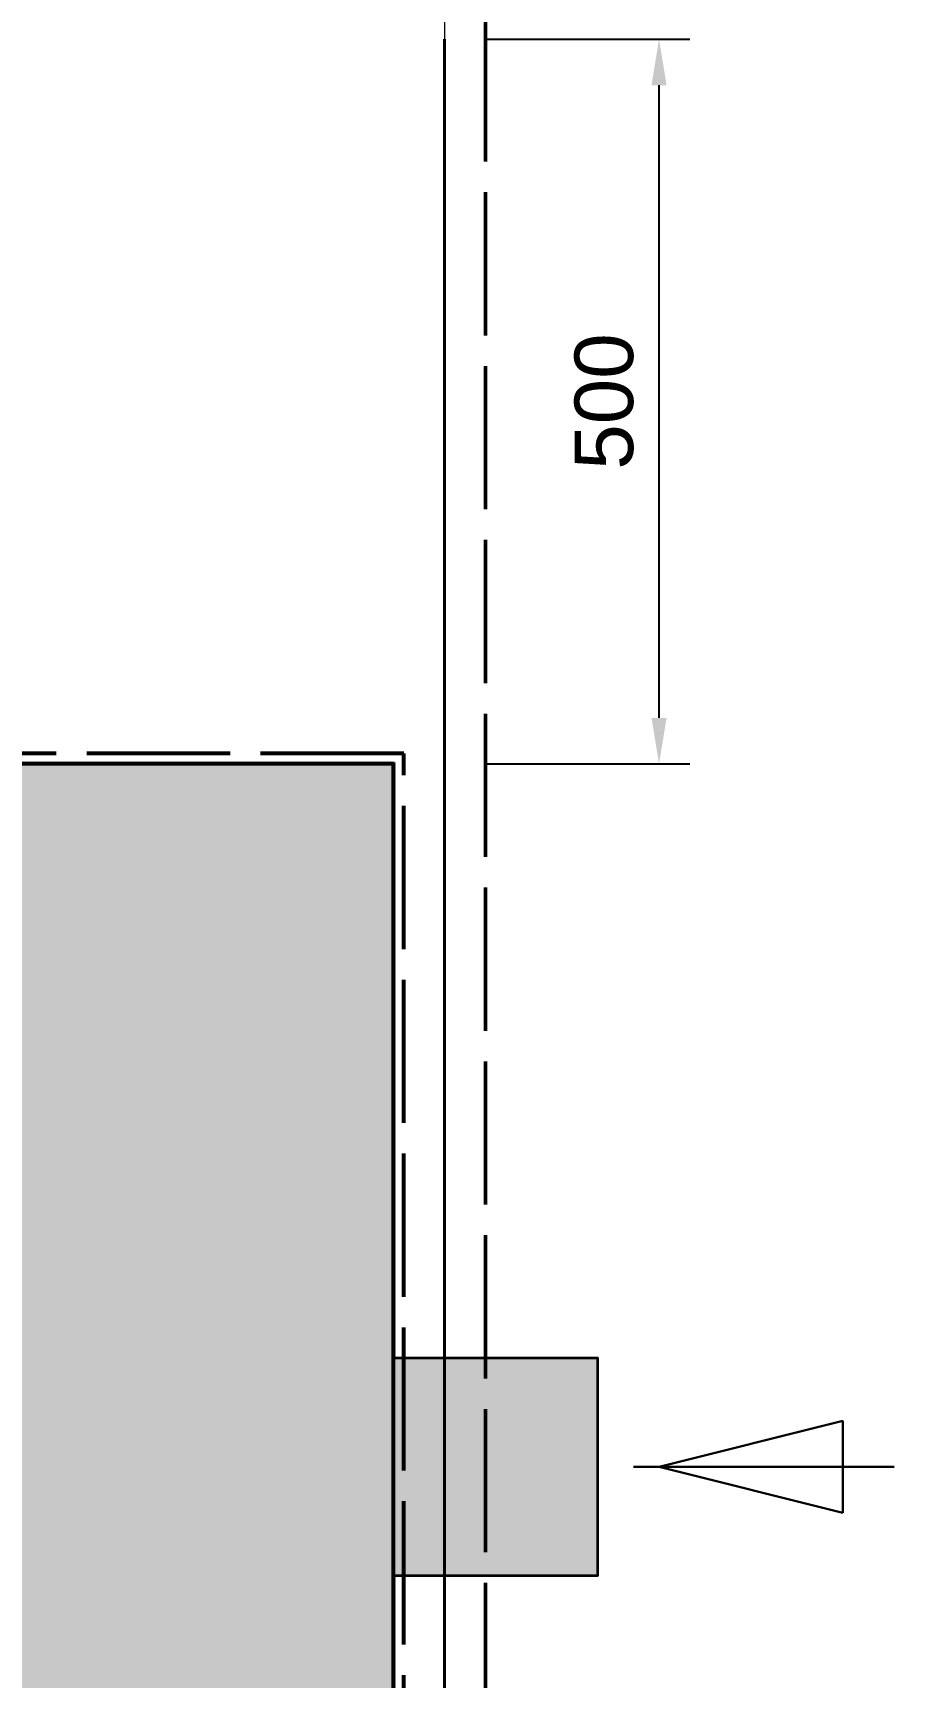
# Model space of a CAD drawing. Header units: millimetres. Extents: x -1213 to 3796, y -853 to 3288.
# Drawn here: x 3201 to 3796, y 930 to 2064 of the extents above; entities that cross this region are included whole.
import ezdxf

# ---------------------------------------------------------------- set-up
doc = ezdxf.new("R2010")
doc.units = ezdxf.units.MM
doc.linetypes.add('DASH_99_21', pattern=[119.944444, 98.777778, -21.166667])
for name, color, linetype in [('DIMENSIONS', 7, 'Continuous'), ('FLOW_INLET', 1, 'Continuous'), ('GEOFAB', 5, 'Continuous'), ('LEADERS', 7, 'Continuous'), ('MODULE_ART', 7, 'Continuous'), ('PIPES', 7, 'Continuous'), ('TANK', 7, 'Continuous')]:
    doc.layers.add(name, color=color, linetype=linetype)
doc.styles.add('ARIAL', font='arial.ttf')
doc.dimstyles.get("Standard").update_dxf_attribs({"dimtxt": 2.5, "dimasz": 2.5, "dimexe": 1.25, "dimexo": 0.625, "dimtad": 1, "dimcen": 2.5, "dimazin": 3, "dimtfac": 1, "dimtmove": 0, "dimatfit": 3})

# ---------------------------------------------------------------- blocks, each defined once
blk = doc.blocks.new('atlancube_face')
at = {"true_color": 0x000000}
blk.add_solid([(-1.8, -1.8), (1151.8, -1.8), (-1.8, 781.8), (1151.8, 781.8)], dxfattribs=at)

msp = doc.modelspace()

# ---------------------------------------------------------------- linework, layer by layer
at = {"layer": 'FLOW_INLET', "color": 1, "lineweight": 30}
for p, q in [((3760.4, 1106.8), (3633.4, 1075)), ((3760.4, 1043.2), (3760.4, 1106.8)), ((3795.7, 1075), (3615.8, 1075)), ((3760.4, 1043.2), (3633.4, 1075))]:
    msp.add_line(p, q, dxfattribs=at)
at = {"layer": 'GEOFAB', "color": 5, "linetype": 'DASH_99_21', "lineweight": 50}
msp.add_line((3513.5, -63.5), (3513.5, 2088.2), dxfattribs=at)
at = {"layer": 'GEOFAB', "color": 6, "lineweight": 40}
msp.add_line((3485.3, -35.3), (3485.3, 2060), dxfattribs=at)
at = {"layer": 'GEOFAB', "color": 5, "linetype": 'DASH_99_21', "lineweight": 53}
msp.add_lwpolyline([(-7.1, -7.1), (3457.1, -7.1), (3457.1, 1567.1), (-7.1, 1567.1)], close=True, dxfattribs=at)
at = {"layer": 'LEADERS', "lineweight": 18}
msp.add_line((3478.2, 3065.4), (3485.3, 2060), dxfattribs=at)
at = {"layer": 'PIPES', "lineweight": 35}
msp.add_lwpolyline([(3450, 1000), (3591.1, 1000), (3591.1, 1150), (3450, 1150)], close=True, dxfattribs=at)
at = {"layer": 'PIPES', "true_color": 0xbfbfbf}
msp.add_solid([(3450, 1000), (3591.1, 1000), (3450, 1150), (3591.1, 1150)], dxfattribs=at)
at = {"layer": 'TANK', "lineweight": 53}
msp.add_lwpolyline([(0, 0), (3450, 0), (3450, 1560), (0, 1560)], close=True, dxfattribs=at)

# ---------------------------------------------------------------- block references
at = {"layer": 'MODULE_ART'}
msp.add_blockref('atlancube_face', (2300, 780), dxfattribs=at)

# ---------------------------------------------------------------- dimensions: what is measured, and where the dimension line sits
at = {"layer": 'DIMENSIONS'}
msp.add_linear_dim(base=(3633.4, 1560), p1=(3513.5, 1560), p2=(3513.5, 2060), angle=90, dimstyle='Standard', override={"dimtxt": 40.414222, "dimasz": 31.75, "dimexe": 21.166667, "dimexo": 0, "dimgap": 17.638889, "dimtad": 1, "dimtih": 0, "dimtoh": 0, "dimdec": 0, "dimtxsty": 'ARIAL', "dimclrd": 7, "dimclre": 7, "dimclrt": 7}, dxfattribs=at).render()

doc.saveas('drawing.dxf')
